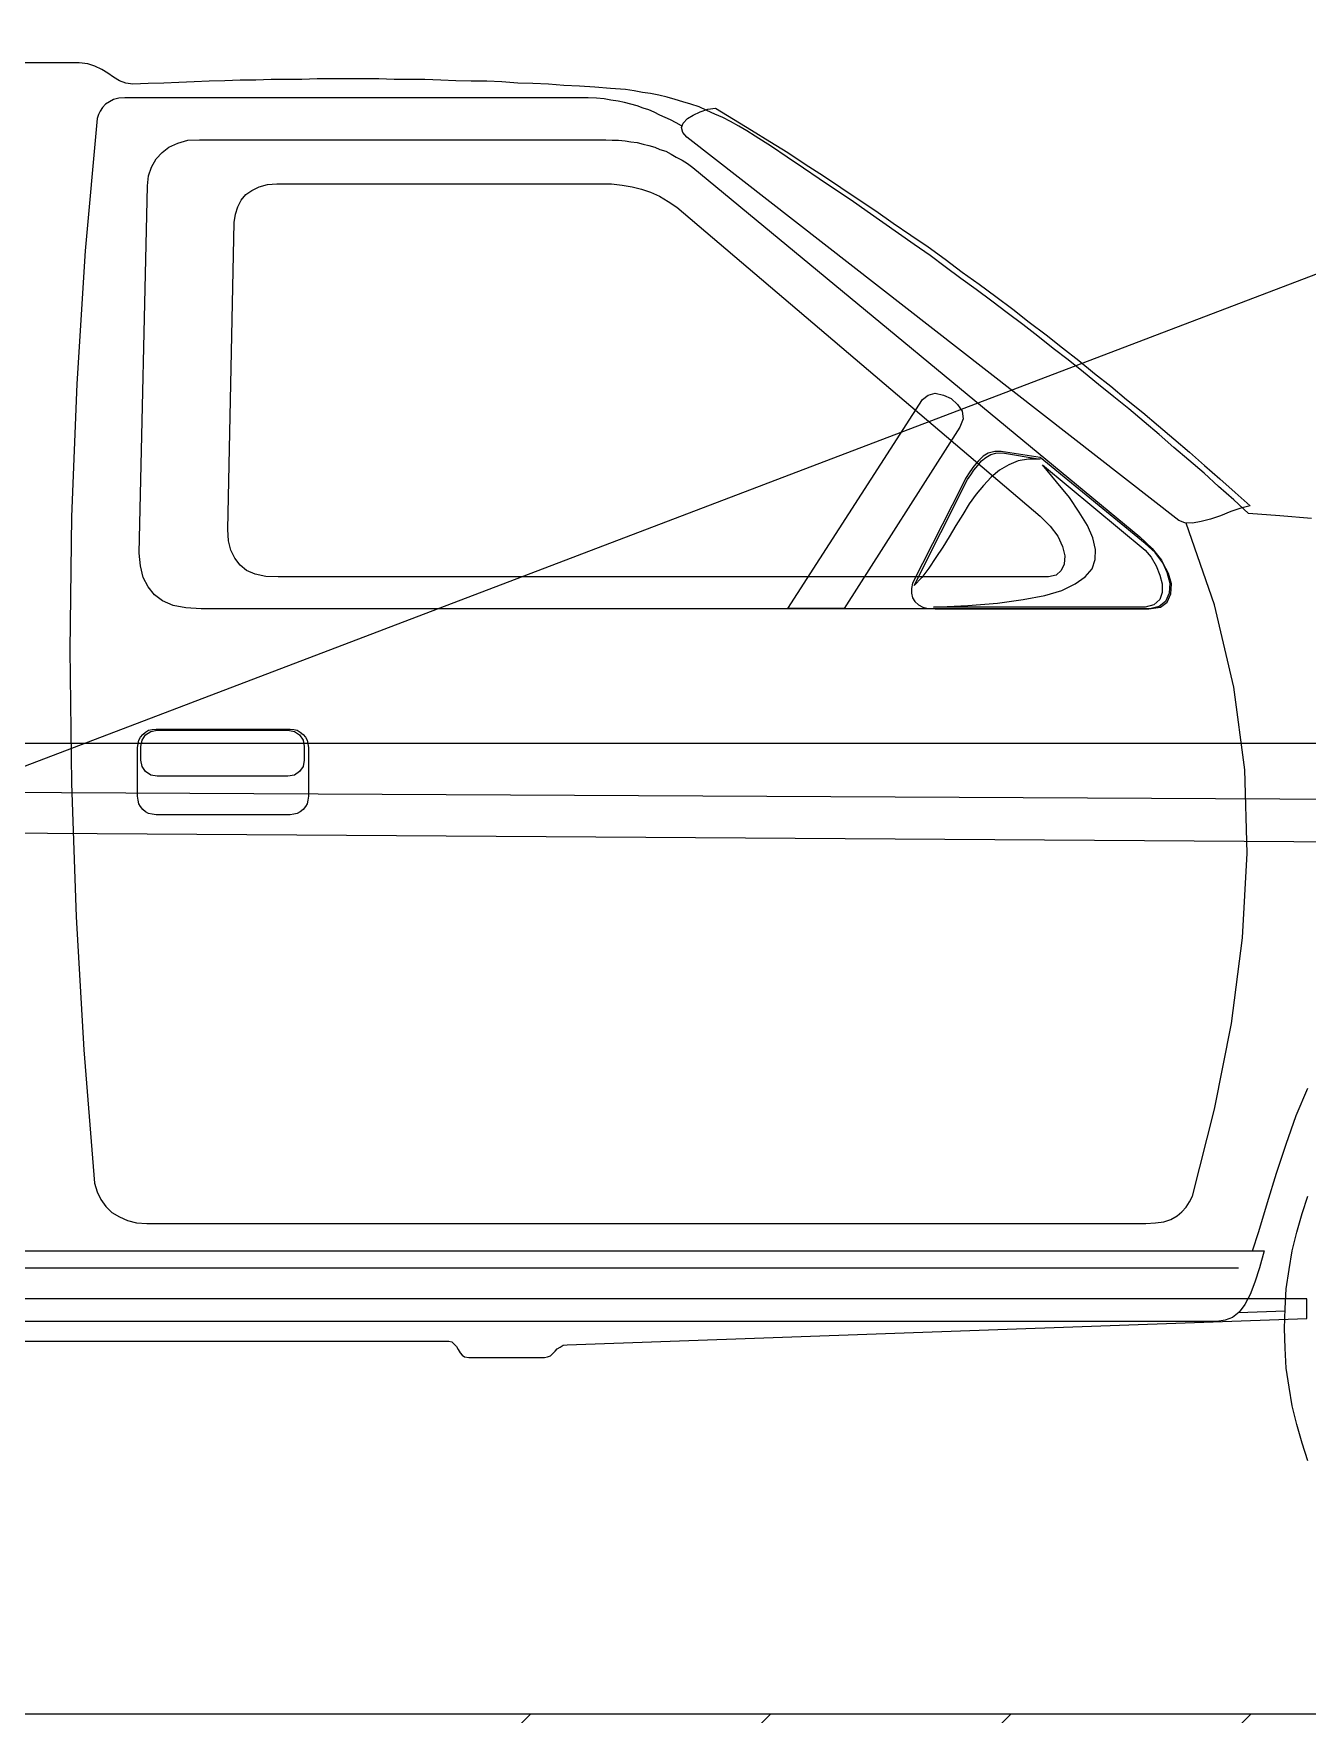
# Model space of a CAD drawing. Header units: millimetres. Extents: x 589 to 1175, y -455 to -172.
# Drawn here: x 614.676 to 615.868, y -194.237 to -192.664 of the extents above; entities that cross this region are included whole.
import ezdxf

# ---------------------------------------------------------------- set-up
doc = ezdxf.new("R2010")
doc.units = ezdxf.units.MM
for name, color, linetype in [('pohled', 4, 'Continuous'), ('SRAFA', 251, 'Continuous'), ('stafaz', 252, 'Continuous'), ('ZDIVO', 1, 'Continuous')]:
    doc.layers.add(name, color=color, linetype=linetype)

# ---------------------------------------------------------------- blocks, each defined once
blk = doc.blocks.new('A$C04E35D7F')
at = {"linetype": 'Continuous'}
for p, q in [((90.37, 154.48), (-35.18, 154.37)), ((91.19, 154.37), (90.37, 154.48)), ((91.85, 154.16), (91.19, 154.37)), ((92.5, 153.83), (91.85, 154.16)), ((93.05, 153.5), (92.5, 153.83)), ((93.59, 153.12), (93.05, 153.5)), ((94.14, 152.79), (93.59, 153.12)), ((94.74, 152.57), (94.14, 152.79)), ((95.39, 152.47), (94.74, 152.57)), ((96.81, 152.52), (95.39, 152.47)), ((98.28, 152.57), (96.81, 152.52)), ((99.7, 152.63), (98.28, 152.57)), ((101.12, 152.68), (99.7, 152.63)), ((102.53, 152.74), (101.12, 152.68)), ((104.01, 152.79), (102.53, 152.74)), ((105.43, 152.85), (104.01, 152.79)), ((106.9, 152.85), (105.43, 152.85)), ((108.32, 152.9), (106.9, 152.85)), ((109.73, 152.9), (108.32, 152.9)), ((111.21, 152.9), (109.73, 152.9)), ((112.62, 152.96), (111.21, 152.9)), ((114.04, 152.96), (112.62, 152.96)), ((115.52, 152.96), (114.04, 152.96)), ((116.93, 152.96), (115.52, 152.96)), ((118.4, 152.96), (116.93, 152.96)), ((119.82, 152.9), (118.4, 152.96)), ((121.3, 152.9), (119.82, 152.9)), ((122.71, 152.9), (121.3, 152.9)), ((124.19, 152.85), (122.71, 152.9)), ((125.61, 152.79), (124.19, 152.85)), ((127.02, 152.74), (125.61, 152.79)), ((128.49, 152.74), (127.02, 152.74)), ((129.91, 152.68), (128.49, 152.74)), ((131.39, 152.57), (129.91, 152.68)), ((132.8, 152.52), (131.39, 152.57)), ((134.28, 152.47), (132.8, 152.52)), ((93.59, 151.05), (93.21, 150.83)), ((94.08, 151.16), (93.59, 151.05)), ((94.63, 151.21), (94.08, 151.16)), ((137.22, 151.21), (94.63, 151.21)), ((135.69, 152.36), (134.28, 152.47)), ((137.17, 152.3), (135.69, 152.36)), ((138.59, 152.19), (137.17, 152.3)), ((137.99, 151.21), (137.22, 151.21)), ((138.75, 151.16), (137.99, 151.21)), ((140.06, 152.08), (138.59, 152.19)), ((139.46, 151.1), (138.75, 151.16)), ((140.11, 150.99), (139.46, 151.1)), ((141.48, 151.97), (140.06, 152.08)), ((140.77, 150.88), (140.11, 150.99)), ((142.29, 151.86), (141.48, 151.97)), ((143.06, 151.7), (142.29, 151.86)), ((143.82, 151.59), (143.06, 151.7)), ((144.58, 151.43), (143.82, 151.59)), ((145.35, 151.27), (144.58, 151.43)), ((146.11, 151.05), (145.35, 151.27)), ((146.82, 150.83), (146.11, 151.05)), ((92.17, 149.63), (92.06, 149.25)), ((92.34, 149.96), (92.17, 149.63)), ((92.56, 150.28), (92.34, 149.96)), ((92.83, 150.61), (92.56, 150.28)), ((93.21, 150.83), (92.83, 150.61)), ((141.37, 150.77), (140.77, 150.88)), ((141.97, 150.61), (141.37, 150.77)), ((142.57, 150.45), (141.97, 150.61)), ((143.11, 150.23), (142.57, 150.45)), ((143.66, 150.07), (143.11, 150.23)), ((144.15, 149.85), (143.66, 150.07)), ((144.69, 149.57), (144.15, 149.85)), ((145.19, 149.36), (144.69, 149.57)), ((147.58, 150.61), (146.82, 150.83)), ((147.26, 149.25), (147.8, 149.57)), ((148.35, 150.34), (147.58, 150.61)), ((147.8, 149.57), (148.46, 149.9)), ((149.06, 150.01), (148.35, 150.34)), ((148.46, 149.9), (149.17, 150.12)), ((149.82, 149.68), (149.06, 150.01)), ((149.17, 150.12), (149.88, 150.23)), ((150.58, 149.36), (149.82, 149.68)), ((149.88, 150.23), (151.57, 149.19)), ((92.06, 149.25), (90.92, 136.87)), ((145.67, 149.14), (145.19, 149.36)), ((146.22, 148.87), (145.67, 149.14)), ((146.71, 148.59), (146.22, 148.87)), ((146.71, 148.43), (146.87, 148.81)), ((146.82, 147.94), (146.71, 148.43)), ((147.2, 147.5), (146.82, 147.94)), ((146.87, 148.81), (147.26, 149.25)), ((151.29, 148.97), (150.58, 149.36)), ((152.06, 148.54), (151.29, 148.97)), ((151.57, 149.19), (153.26, 148.16)), ((152.82, 148.1), (152.06, 148.54)), ((153.58, 147.61), (152.82, 148.1)), ((153.26, 148.16), (154.95, 147.12)), ((98.12, 146.08), (98.77, 146.57)), ((98.77, 146.57), (99.59, 146.96)), ((99.59, 146.96), (100.52, 147.23)), ((100.52, 147.23), (101.61, 147.28)), ((101.61, 147.28), (138.97, 147.28)), ((138.97, 147.28), (139.62, 147.28)), ((139.62, 147.28), (140.22, 147.23)), ((140.22, 147.23), (140.82, 147.23)), ((140.82, 147.23), (141.42, 147.17)), ((141.42, 147.17), (141.97, 147.07)), ((141.97, 147.07), (142.57, 147.01)), ((142.57, 147.01), (143.11, 146.85)), ((143.11, 146.85), (143.66, 146.74)), ((143.66, 146.74), (144.2, 146.57)), ((144.2, 146.57), (144.69, 146.36)), ((144.69, 146.36), (145.24, 146.19)), ((193.23, 111.67), (147.2, 147.5)), ((155.11, 146.63), (153.58, 147.61)), ((154.95, 147.12), (156.64, 146.08)), ((156.58, 145.65), (155.11, 146.63)), ((96.86, 143.9), (97.14, 144.72)), ((97.14, 144.72), (97.57, 145.48)), ((97.57, 145.48), (98.12, 146.08)), ((145.24, 146.19), (145.73, 145.92)), ((145.73, 145.92), (146.22, 145.65)), ((146.22, 145.65), (146.77, 145.37)), ((146.77, 145.37), (147.26, 145.05)), ((147.26, 145.05), (147.75, 144.67)), ((147.75, 144.67), (189.58, 110.14)), ((158.11, 144.61), (156.58, 145.65)), ((156.64, 146.08), (158.27, 144.99)), ((158.27, 144.99), (159.97, 143.9)), ((96.76, 142.97), (96.86, 143.9)), ((107.22, 142.86), (107.99, 143.08)), ((107.99, 143.08), (108.86, 143.14)), ((108.86, 143.14), (139.13, 143.14)), ((139.13, 143.14), (140.17, 143.14)), ((140.17, 143.14), (141.15, 143.03)), ((159.58, 143.63), (158.11, 144.61)), ((161.11, 142.59), (159.58, 143.63)), ((159.97, 143.9), (161.6, 142.81)), ((95.99, 108.61), (96.76, 142.97)), ((105.21, 141.01), (105.53, 141.61)), ((105.53, 141.61), (105.97, 142.16)), ((105.97, 142.16), (106.52, 142.54)), ((106.52, 142.54), (107.22, 142.86)), ((141.15, 143.03), (142.08, 142.86)), ((142.08, 142.86), (142.95, 142.65)), ((142.95, 142.65), (143.82, 142.38)), ((143.82, 142.38), (144.64, 141.99)), ((144.64, 141.99), (145.46, 141.5)), ((162.58, 141.61), (161.11, 142.59)), ((161.6, 142.81), (163.24, 141.72)), ((164.06, 140.57), (162.58, 141.61)), ((163.24, 141.72), (164.87, 140.63)), ((104.88, 139.54), (104.99, 140.3)), ((104.99, 140.3), (105.21, 141.01)), ((145.46, 141.5), (146.28, 140.96)), ((146.28, 140.96), (180.25, 112.05)), ((165.53, 139.54), (164.06, 140.57)), ((164.87, 140.63), (166.51, 139.48)), ((104.28, 110.8), (104.88, 139.54)), ((167, 138.5), (165.53, 139.54)), ((166.51, 139.48), (168.15, 138.34)), ((168.47, 137.47), (167, 138.5)), ((90.92, 136.87), (90.16, 124.43)), ((168.15, 138.34), (169.78, 137.25)), ((169.95, 136.43), (168.47, 137.47)), ((169.78, 137.25), (171.37, 136.1)), ((171.37, 135.39), (169.95, 136.43)), ((171.37, 136.1), (172.94, 134.9)), ((172.84, 134.3), (171.37, 135.39)), ((174.25, 133.27), (172.84, 134.3)), ((172.94, 134.9), (174.53, 133.76)), ((174.53, 133.76), (176.11, 132.61)), ((175.73, 132.18), (174.25, 133.27)), ((177.15, 131.09), (175.73, 132.18)), ((176.11, 132.61), (177.69, 131.41)), ((178.62, 130), (177.15, 131.09)), ((177.69, 131.41), (179.22, 130.21)), ((180.04, 128.9), (178.62, 130)), ((179.22, 130.21), (180.8, 129.01)), ((180.8, 129.01), (182.33, 127.81)), ((181.45, 127.76), (180.04, 128.9)), ((182.87, 126.67), (181.45, 127.76)), ((182.33, 127.81), (183.85, 126.61)), ((184.29, 125.52), (182.87, 126.67)), ((183.85, 126.61), (185.33, 125.41)), ((90.16, 124.43), (89.66, 112)), ((185.71, 124.38), (184.29, 125.52)), ((185.33, 125.41), (186.85, 124.21)), ((187.13, 123.23), (185.71, 124.38)), ((186.85, 124.21), (188.33, 122.96)), ((156.64, 103.43), (169.24, 122.96)), ((169.24, 122.96), (169.78, 123.39)), ((169.78, 123.39), (170.44, 123.56)), ((170.44, 123.56), (171.2, 123.39)), ((171.2, 123.39), (171.91, 123.07)), ((171.91, 123.07), (172.51, 122.52)), ((188.54, 122.09), (187.13, 123.23)), ((188.33, 122.96), (189.85, 121.76)), ((172.51, 122.52), (172.94, 121.87)), ((173.05, 121.16), (172.73, 120.4)), ((172.94, 121.87), (173.05, 121.16)), ((189.96, 120.89), (188.54, 122.09)), ((189.85, 121.76), (191.33, 120.5)), ((172.73, 120.4), (161.93, 103.43)), ((191.38, 119.69), (189.96, 120.89)), ((191.33, 120.5), (192.74, 119.3)), ((192.74, 118.49), (191.38, 119.69)), ((175.4, 117.94), (174.91, 117.67)), ((176, 118.1), (175.4, 117.94)), ((175.62, 117.83), (176.11, 117.94)), ((176.6, 118.1), (176, 118.1)), ((176.11, 117.94), (176.71, 118)), ((180.25, 117.56), (176.6, 118.1)), ((176.71, 118), (180.25, 117.4)), ((192.74, 119.3), (194.22, 118.05)), ((194.16, 117.29), (192.74, 118.49)), ((194.22, 118.05), (195.63, 116.79)), ((174.04, 116.74), (173.66, 116.2)), ((173.76, 115.92), (174.04, 116.36)), ((174.47, 117.23), (174.04, 116.74)), ((174.04, 116.36), (174.42, 116.79)), ((174.42, 116.79), (174.75, 117.23)), ((174.91, 117.67), (174.47, 117.23)), ((174.75, 117.23), (175.18, 117.56)), ((175.18, 117.56), (175.62, 117.83)), ((176.44, 116.36), (175.67, 115.7)), ((177.31, 116.85), (176.44, 116.36)), ((178.18, 117.23), (177.31, 116.85)), ((179.16, 117.4), (178.18, 117.23)), ((180.25, 117.4), (179.16, 117.4)), ((190.07, 109.49), (180.25, 117.56)), ((181.78, 115.27), (180.47, 116.85)), ((180.47, 116.85), (190.07, 108.89)), ((195.58, 116.09), (194.16, 117.29)), ((195.63, 116.79), (197.05, 115.54)), ((172.94, 114.94), (168.31, 105.78)), ((168.47, 105.56), (173.44, 115.49)), ((173.27, 115.59), (172.94, 114.94)), ((173.66, 116.2), (173.27, 115.59)), ((173.44, 115.49), (173.76, 115.92)), ((174.96, 114.94), (174.25, 114.12)), ((175.67, 115.7), (174.96, 114.94)), ((182.98, 113.8), (181.78, 115.27)), ((196.94, 114.83), (195.58, 116.09)), ((198.36, 113.58), (196.94, 114.83)), ((197.05, 115.54), (198.47, 114.29)), ((174.25, 114.12), (173.6, 113.2)), ((183.91, 112.43), (182.98, 113.8)), ((199.73, 112.32), (198.36, 113.58)), ((198.47, 114.29), (199.89, 113.03)), ((89.66, 112), (89.5, 99.56)), ((173, 112.21), (172.35, 111.18)), ((173.6, 113.2), (173, 112.21)), ((180.25, 112.05), (181.18, 111.12)), ((184.67, 111.18), (183.91, 112.43)), ((193.78, 111.45), (193.23, 111.67)), ((196.18, 111.78), (195.31, 111.56)), ((197.11, 112.1), (196.18, 111.78)), ((198.09, 112.49), (197.11, 112.1)), ((199.02, 112.82), (198.09, 112.49)), ((199.89, 113.03), (199.02, 112.82)), ((202.67, 112.1), (199.73, 112.32)), ((205.62, 111.83), (202.67, 112.1)), ((104.33, 109.76), (104.28, 110.8)), ((171.74, 110.14), (171.15, 109.16)), ((172.35, 111.18), (171.74, 110.14)), ((181.18, 111.12), (181.89, 110.2)), ((181.89, 110.2), (182.33, 109.21)), ((185.16, 110.03), (184.67, 111.18)), ((189.58, 110.14), (190.73, 109.05)), ((194.49, 111.4), (193.78, 111.45)), ((196.56, 103.76), (193.89, 111.4)), ((195.31, 111.56), (194.49, 111.4)), ((96.1, 107.41), (95.99, 108.61)), ((104.55, 108.89), (104.33, 109.76)), ((104.93, 108.12), (104.55, 108.89)), ((171.15, 109.16), (170.49, 108.18)), ((182.33, 109.21), (182.55, 108.34)), ((185.43, 108.94), (185.16, 110.03)), ((185.38, 108.01), (185.43, 108.94)), ((191, 108.67), (190.07, 109.49)), ((190.07, 108.89), (190.62, 108.23)), ((190.73, 109.05), (191.6, 107.96)), ((191.71, 107.69), (191, 108.67)), ((96.37, 106.32), (96.1, 107.41)), ((105.43, 107.47), (104.93, 108.12)), ((106.02, 106.98), (105.43, 107.47)), ((106.84, 106.65), (106.02, 106.98)), ((169.84, 107.2), (169.18, 106.32)), ((170.49, 108.18), (169.84, 107.2)), ((182.22, 106.98), (181.73, 106.54)), ((182.49, 107.58), (182.22, 106.98)), ((182.55, 108.34), (182.49, 107.58)), ((184.45, 106.38), (185.11, 107.14)), ((185.11, 107.14), (185.38, 108.01)), ((190.62, 108.23), (191.11, 107.41)), ((191.11, 107.41), (191.43, 106.54)), ((191.6, 107.96), (192.09, 106.81)), ((192.25, 106.71), (191.71, 107.69)), ((96.81, 105.45), (96.37, 106.32)), ((97.41, 104.69), (96.81, 105.45)), ((107.82, 106.43), (106.84, 106.65)), ((108.97, 106.38), (107.82, 106.43)), ((181.02, 106.38), (108.97, 106.38)), ((168.31, 105.78), (168.2, 105.29)), ((169.18, 106.32), (168.47, 105.56)), ((181.73, 106.54), (181.02, 106.38)), ((182.27, 105.12), (183.53, 105.72)), ((183.53, 105.72), (184.45, 106.38)), ((191.43, 106.54), (191.65, 105.72)), ((191.65, 105.72), (191.65, 104.91)), ((192.09, 106.81), (192.36, 105.78)), ((192.53, 105.72), (192.25, 106.71)), ((192.36, 105.78), (192.31, 104.85)), ((192.47, 104.8), (192.53, 105.72)), ((98.17, 104.14), (97.41, 104.69)), ((99.15, 103.71), (98.17, 104.14)), ((168.2, 105.29), (168.2, 104.85)), ((168.2, 104.85), (168.31, 104.41)), ((168.31, 104.41), (168.53, 104.09)), ((168.53, 104.09), (168.86, 103.76)), ((173.49, 103.71), (176.27, 103.92)), ((176.27, 103.92), (178.67, 104.25)), ((178.67, 104.25), (180.69, 104.63)), ((180.69, 104.63), (182.27, 105.12)), ((191.43, 104.25), (190.89, 103.76)), ((191.98, 104.09), (191.38, 103.6)), ((191.65, 104.91), (191.43, 104.25)), ((191.49, 103.54), (192.14, 104.03)), ((192.31, 104.85), (191.98, 104.09)), ((192.14, 104.03), (192.47, 104.8)), ((100.35, 103.49), (99.15, 103.71)), ((101.77, 103.38), (100.35, 103.49)), ((190.51, 103.38), (101.77, 103.38)), ((161.93, 103.43), (156.64, 103.43)), ((168.86, 103.76), (169.29, 103.54)), ((169.29, 103.54), (169.78, 103.43)), ((169.78, 103.43), (170.44, 103.38)), ((170.27, 103.54), (173.49, 103.71)), ((190.07, 103.54), (170.27, 103.54)), ((170.44, 103.38), (190.4, 103.38)), ((190.89, 103.76), (190.07, 103.54)), ((190.4, 103.38), (191.49, 103.54)), ((191.38, 103.6), (190.51, 103.38)), ((198.36, 96.07), (196.56, 103.76)), ((89.5, 99.56), (89.66, 87.07)), ((199.4, 88.32), (198.36, 96.07)), ((95.94, 91.11), (96.1, 91.38)), ((96.1, 91.38), (96.32, 91.65)), ((96.26, 91.11), (96.59, 91.6)), ((96.32, 91.65), (96.59, 91.87)), ((96.59, 91.87), (96.86, 92.03)), ((96.59, 91.6), (97.08, 91.93)), ((96.86, 92.03), (97.19, 92.09)), ((97.08, 91.93), (97.68, 92.03)), ((97.19, 92.09), (97.57, 92.14)), ((97.57, 92.14), (110.12, 92.14)), ((97.68, 92.03), (109.9, 92.03)), ((109.9, 92.03), (110.5, 91.93)), ((110.12, 92.14), (110.44, 92.09)), ((110.44, 92.09), (110.77, 92.03)), ((110.5, 91.93), (110.99, 91.6)), ((110.77, 92.03), (111.04, 91.87)), ((110.99, 91.6), (111.31, 91.11)), ((111.04, 91.87), (111.31, 91.65)), ((111.31, 91.65), (111.53, 91.38)), ((111.53, 91.38), (111.7, 91.11)), ((42.87, 90.83), (297.68, 90.83)), ((95.83, 90.4), (95.88, 90.78)), ((95.83, 85.87), (95.83, 90.4)), ((95.88, 90.78), (95.94, 91.11)), ((96.15, 90.51), (96.26, 91.11)), ((96.15, 89.25), (96.15, 90.51)), ((111.31, 91.11), (111.42, 90.51)), ((111.42, 90.51), (111.42, 89.25)), ((111.7, 91.11), (111.75, 90.78)), ((111.75, 90.78), (111.81, 90.4)), ((111.81, 90.4), (111.81, 85.87)), ((96.26, 88.65), (96.15, 89.25)), ((96.59, 88.16), (96.26, 88.65)), ((97.08, 87.84), (96.59, 88.16)), ((110.99, 88.16), (110.5, 87.84)), ((111.31, 88.65), (110.99, 88.16)), ((111.42, 89.25), (111.31, 88.65)), ((199.62, 80.53), (199.4, 88.32)), ((-34.63, 86.87), (298.5, 85.11)), ((89.66, 87.07), (90.1, 74.58)), ((97.68, 87.73), (97.08, 87.84)), ((109.9, 87.73), (97.68, 87.73)), ((110.5, 87.84), (109.9, 87.73)), ((95.88, 85.49), (95.83, 85.87)), ((95.94, 85.16), (95.88, 85.49)), ((96.1, 84.89), (95.94, 85.16)), ((111.7, 85.16), (111.53, 84.89)), ((111.75, 85.49), (111.7, 85.16)), ((111.81, 85.87), (111.75, 85.49)), ((96.32, 84.62), (96.1, 84.89)), ((96.59, 84.4), (96.32, 84.62)), ((96.86, 84.24), (96.59, 84.4)), ((97.19, 84.18), (96.86, 84.24)), ((97.57, 84.13), (97.19, 84.18)), ((110.12, 84.13), (97.57, 84.13)), ((110.44, 84.18), (110.12, 84.13)), ((110.77, 84.24), (110.44, 84.18)), ((111.04, 84.4), (110.77, 84.24)), ((111.31, 84.62), (111.04, 84.4)), ((111.53, 84.89), (111.31, 84.62)), ((292.12, 81.01), (-34.63, 83.2)), ((199.18, 72.62), (199.62, 80.53)), ((90.1, 74.58), (90.81, 62.15)), ((198.14, 64.6), (199.18, 72.62)), ((196.56, 56.58), (198.14, 64.6)), ((90.81, 62.15), (91.79, 49.66)), ((204.2, 55.98), (205.29, 58.55)), ((194.49, 48.46), (196.56, 56.58)), ((203.27, 53.31), (204.2, 55.98)), ((202.34, 50.59), (203.27, 53.31)), ((201.52, 47.86), (202.34, 50.59)), ((91.79, 49.66), (92.06, 48.84)), ((92.06, 48.84), (92.39, 48.13)), ((92.39, 48.13), (92.88, 47.48)), ((92.88, 47.48), (93.43, 46.93)), ((193.51, 46.99), (193.89, 47.42)), ((193.89, 47.42), (194.22, 47.91)), ((194.22, 47.91), (194.49, 48.46)), ((200.71, 45.13), (201.52, 47.86)), ((204.74, 46.82), (205.29, 48.46)), ((93.43, 46.93), (94.14, 46.5)), ((94.14, 46.5), (94.9, 46.17)), ((94.9, 46.17), (95.72, 45.95)), ((95.72, 45.95), (96.7, 45.89)), ((96.7, 45.89), (190.13, 45.89)), ((190.13, 45.89), (191.05, 45.95)), ((191.05, 45.95), (191.82, 46.06)), ((191.82, 46.06), (192.47, 46.28)), ((192.47, 46.28), (193.07, 46.6)), ((193.07, 46.6), (193.51, 46.99)), ((204.25, 45.08), (204.74, 46.82)), ((200.11, 43.33), (200.71, 45.13)), ((203.82, 43.33), (204.25, 45.08)), ((39.65, 43.33), (201.2, 43.33)), ((201.2, 43.33), (200.76, 41.75)), ((203.54, 41.59), (203.82, 43.33)), ((41.72, 41.75), (198.8, 41.75)), ((200.76, 41.75), (200.32, 40.39)), ((203.27, 39.79), (203.54, 41.59)), ((200.32, 40.39), (199.89, 39.24)), ((203.16, 37.93), (203.27, 39.79)), ((205.18, 38.86), (34.31, 38.86)), ((199.4, 38.31), (198.85, 37.61)), ((199.89, 39.24), (199.4, 38.31)), ((203.11, 36.08), (203.16, 37.93)), ((205.18, 37.01), (205.18, 38.86)), ((196.78, 36.73), (45.54, 36.73)), ((136.02, 34.55), (205.18, 37.01)), ((197.54, 36.84), (196.78, 36.73)), ((198.25, 37.11), (197.54, 36.84)), ((198.85, 37.61), (198.25, 37.11)), ((203.15, 37.68), (198.8, 37.55)), ((198.8, 37.55), (198.8, 37.55)), ((70.85, 34.88), (124.95, 34.88)), ((124.95, 34.88), (125.22, 34.82)), ((125.22, 34.82), (125.44, 34.61)), ((125.44, 34.61), (125.66, 34.39)), ((203.16, 34.22), (203.11, 36.08)), ((125.66, 34.39), (125.82, 34.12)), ((125.82, 34.12), (125.99, 33.79)), ((125.99, 33.79), (126.2, 33.57)), ((126.2, 33.57), (126.42, 33.41)), ((126.42, 33.41), (126.81, 33.35)), ((126.81, 33.35), (133.9, 33.35)), ((133.9, 33.35), (134.17, 33.41)), ((134.17, 33.41), (134.44, 33.51)), ((134.44, 33.51), (134.66, 33.73)), ((134.66, 33.73), (134.88, 33.95)), ((134.88, 33.95), (135.09, 34.17)), ((135.09, 34.17), (135.37, 34.33)), ((135.37, 34.33), (135.64, 34.5)), ((135.64, 34.5), (136.02, 34.55)), ((203.27, 32.37), (203.16, 34.22)), ((203.54, 30.57), (203.27, 32.37)), ((203.82, 28.82), (203.54, 30.57)), ((204.25, 27.08), (203.82, 28.82)), ((204.74, 25.33), (204.25, 27.08)), ((205.29, 23.7), (204.74, 25.33))]:
    blk.add_line(p, q, dxfattribs=at)

msp = doc.modelspace()

# ---------------------------------------------------------------- hatches: boundary and pattern name
at = {"layer": 'SRAFA'}
h = msp.add_hatch(dxfattribs=at)
h.set_pattern_fill('ANSI34,_O', color=256, scale=0.05)
h.set_pattern_definition([(45, (-50.033, 0), (-0.6735192, 0.6735192), []), (45, (-49.8085, 0), (-0.6735192, 0.6735192), []), (45, (-49.584, 0), (-0.6735192, 0.6735192), []), (45, (-49.3595, 0), (-0.6735192, 0.6735192), [])])
h.paths.add_polyline_path([(611.7897, -194.4364), (607.8897, -194.4364), (607.8897, -193.3864), (599.8897, -193.3864), (599.8897, -194.1864), (599.3397, -194.1864), (599.3397, -193.3864), (599.3064, -193.1864), (588.9397, -193.1864), (595.2352, -195.5944), (618.1122, -195.5944), (623.3397, -194.2364), (616.2166, -194.2364), (616.2074, -194.2366), (616.1981, -194.2364), (613.8338, -194.2364), (613.8245, -194.2366), (613.8152, -194.2364), (612.3397, -194.2364), (612.3397, -195.2364), (611.7897, -195.2364)])

# ---------------------------------------------------------------- linework, layer by layer
at = {"layer": 'pohled'}
msp.add_line((612.3397, -194.2364), (618.6397, -191.8364), dxfattribs=at)
at = {"layer": 'ZDIVO'}
msp.add_line((623.3397, -194.2364), (612.3397, -194.2364), dxfattribs=at)

# ---------------------------------------------------------------- block references
at = {"layer": 'stafaz', "xscale": 0.01, "yscale": 0.01, "zscale": 0.01}
msp.add_blockref('A$C04E35D7F', (613.8152, -194.2364), dxfattribs=at)

doc.saveas('drawing.dxf')
